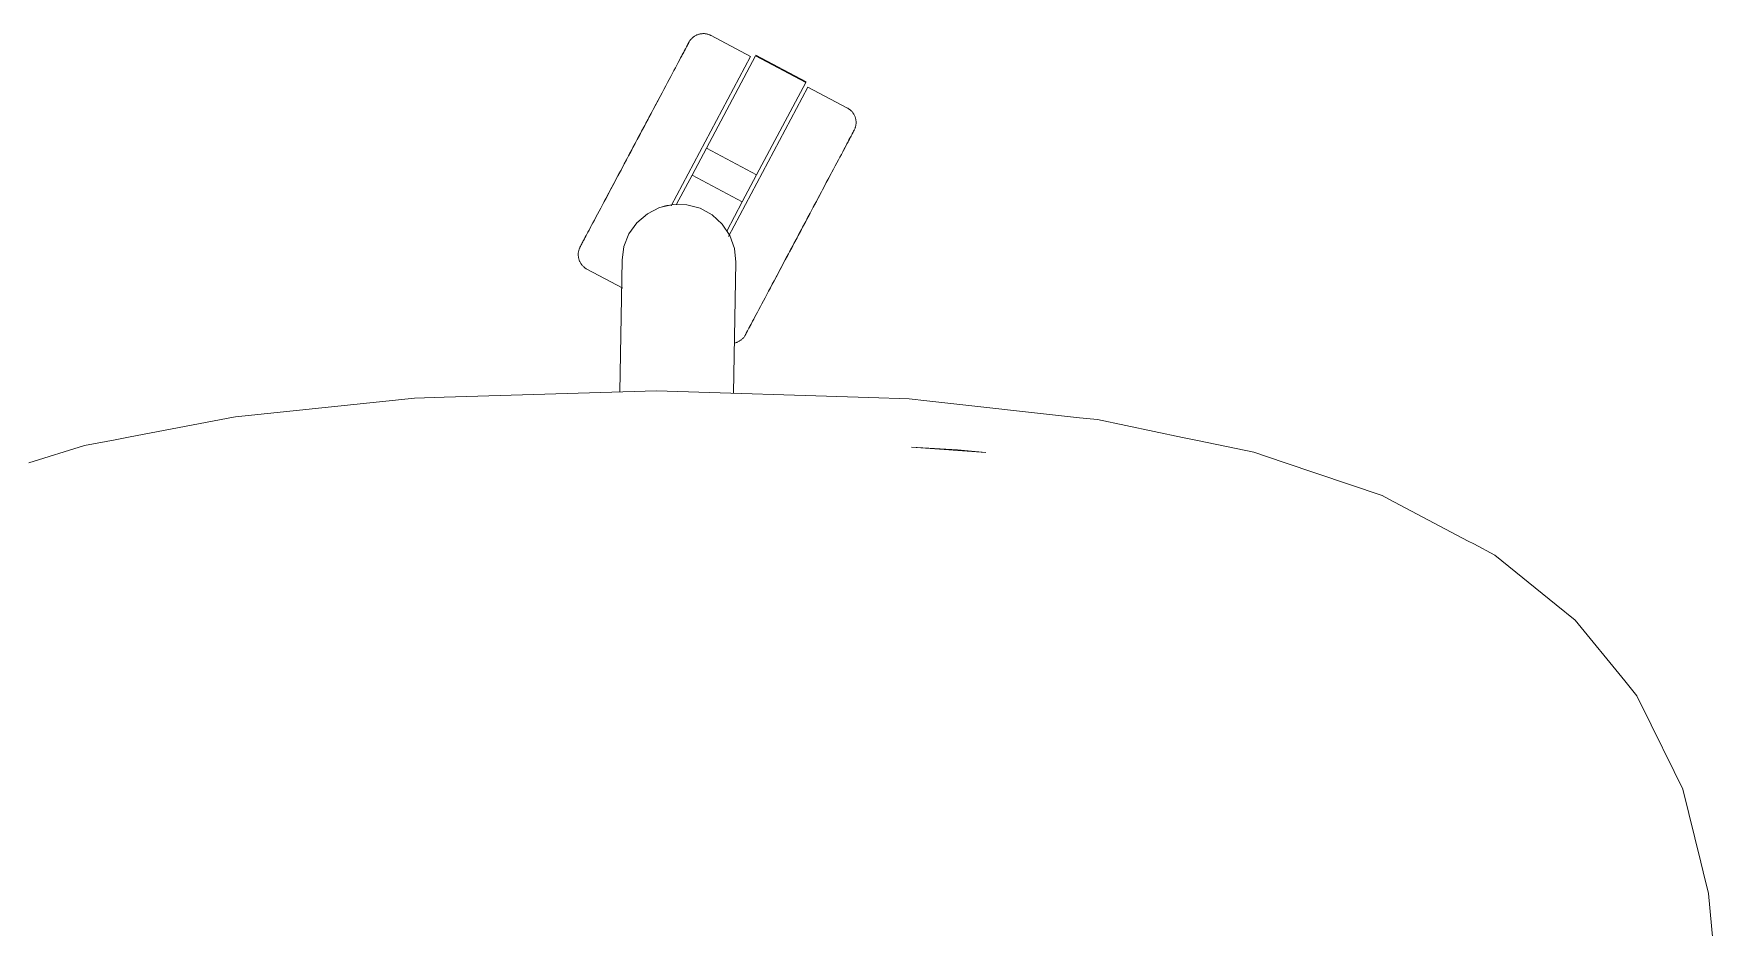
# Model space of a CAD drawing. Header units: millimetres. Extents: x 155927 to 317870, y -36033 to 97293.
# Drawn here: x 170450.2 to 170863.2, y 23550.1 to 23769.7 of the extents above; entities that cross this region are included whole.
import ezdxf

# ---------------------------------------------------------------- set-up
doc = ezdxf.new("R2010")
doc.units = ezdxf.units.MM
doc.header["$MEASUREMENT"] = 0
doc.layers.add('G-IMPT', color=8, linetype='CONTINUOUS', lineweight=9)
doc.layers.add('I-FURN', color=8, linetype='CONTINUOUS', lineweight=9)

msp = doc.modelspace()

# ---------------------------------------------------------------- linework, layer by layer
at = {"layer": 'G-IMPT'}
for p, q in [((170536.77, 23679.42), (170543.84, 23680.15)), ((170551.09, 23680.38), (170543.84, 23680.15)), ((170603.26, 23681.99), (170551.09, 23680.38)), ((170655.44, 23680.29), (170603.26, 23681.99)), ((170655.44, 23680.29), (170665.38, 23679.96)), ((170669.75, 23679.48), (170665.38, 23679.96)), ((170499.78, 23675.6), (170536.77, 23679.42)), ((170669.75, 23679.48), (170707.2, 23675.35)), ((170473.94, 23670.64), (170499.31, 23675.51)), ((170499.78, 23675.6), (170499.31, 23675.51)), ((170711.62, 23674.87), (170707.2, 23675.35)), ((170732.56, 23670.52), (170711.62, 23674.87)), ((170449.06, 23664.29), (170462.67, 23668.48)), ((170462.67, 23668.48), (170470.27, 23669.94)), ((170473.94, 23670.64), (170470.27, 23669.94)), ((170665.92, 23668.08), (170677.25, 23667.45)), ((170665.92, 23668.08), (170684.2, 23666.84)), ((170732.56, 23670.52), (170736.24, 23669.75)), ((170736.24, 23669.75), (170750.06, 23666.88)), ((170684.2, 23666.84), (170677.25, 23667.45)), ((170757.5, 23664.37), (170750.06, 23666.88)), ((170757.5, 23664.37), (170781.59, 23656.22)), ((170783.25, 23655.34), (170781.59, 23656.22)), ((170802.76, 23645.04), (170783.25, 23655.34)), ((170802.76, 23645.04), (170804.13, 23644.32)), ((170809.26, 23641.61), (170804.13, 23644.32)), ((170809.26, 23641.61), (170824.4, 23629.4)), ((170829.06, 23625.64), (170824.4, 23629.4)), ((170841.23, 23610.69), (170829.06, 23625.64)), ((170841.23, 23610.69), (170844.2, 23607.04)), ((170844.2, 23607.04), (170847.73, 23599.88)), ((170853.37, 23588.41), (170847.73, 23599.88)), ((170853.37, 23588.41), (170855.52, 23584.04)), ((170855.52, 23584.04), (170859.93, 23566.1)), ((170859.93, 23566.1), (170860.51, 23563.73)), ((170861.81, 23558.44), (170860.51, 23563.73)), ((170863.25, 23542.56), (170861.81, 23558.44))]:
    msp.add_line(p, q, dxfattribs=at)
at = {"layer": 'I-FURN'}
for p, q in [((170610.64, 23766.45), (170610.78, 23766.73)), ((170610.86, 23766.87), (170610.72, 23766.61)), ((170610.78, 23766.73), (170610.91, 23766.97)), ((170610.97, 23767.09), (170610.86, 23766.87)), ((170610.91, 23766.97), (170611.02, 23767.18)), ((170611.07, 23767.27), (170610.97, 23767.09)), ((170611.02, 23767.18), (170611.1, 23767.34)), ((170611.14, 23767.41), (170611.07, 23767.27)), ((170611.1, 23767.34), (170611.17, 23767.46)), ((170611.2, 23767.51), (170611.14, 23767.41)), ((170611.17, 23767.46), (170611.21, 23767.54)), ((170611.23, 23767.57), (170611.2, 23767.51)), ((170611.21, 23767.54), (170611.24, 23767.58)), ((170611.24, 23767.59), (170611.23, 23767.57)), ((170611.24, 23767.59), (170611.32, 23767.73)), ((170611.24, 23767.58), (170611.24, 23767.59)), ((170611.32, 23767.73), (170611.4, 23767.87)), ((170611.4, 23767.87), (170611.49, 23768)), ((170611.49, 23768), (170611.59, 23768.13)), ((170611.59, 23768.13), (170611.69, 23768.26)), ((170611.69, 23768.26), (170611.79, 23768.38)), ((170611.79, 23768.38), (170611.9, 23768.5)), ((170611.9, 23768.5), (170612.01, 23768.61)), ((170612.01, 23768.61), (170612.13, 23768.72)), ((170612.13, 23768.72), (170612.26, 23768.83)), ((170612.26, 23768.83), (170612.38, 23768.92)), ((170612.38, 23768.92), (170612.51, 23769.02)), ((170612.51, 23769.02), (170612.65, 23769.11)), ((170612.65, 23769.11), (170612.79, 23769.19)), ((170612.79, 23769.19), (170612.93, 23769.27)), ((170612.93, 23769.27), (170613.07, 23769.34)), ((170613.07, 23769.34), (170613.22, 23769.41)), ((170613.22, 23769.41), (170613.37, 23769.47)), ((170613.37, 23769.47), (170613.52, 23769.52)), ((170613.52, 23769.52), (170613.68, 23769.57)), ((170613.68, 23769.57), (170613.83, 23769.61)), ((170613.83, 23769.61), (170613.99, 23769.65)), ((170613.99, 23769.65), (170614.15, 23769.67)), ((170614.15, 23769.67), (170614.31, 23769.7)), ((170614.31, 23769.7), (170614.47, 23769.71)), ((170614.47, 23769.71), (170614.63, 23769.72)), ((170614.63, 23769.72), (170614.79, 23769.73)), ((170614.79, 23769.73), (170614.95, 23769.72)), ((170614.95, 23769.72), (170615.11, 23769.72)), ((170615.11, 23769.72), (170615.27, 23769.7)), ((170615.27, 23769.7), (170615.43, 23769.68)), ((170615.43, 23769.68), (170615.59, 23769.65)), ((170615.59, 23769.65), (170615.75, 23769.61)), ((170615.75, 23769.61), (170615.9, 23769.57)), ((170615.9, 23769.57), (170616.06, 23769.53)), ((170616.06, 23769.53), (170616.21, 23769.47)), ((170616.21, 23769.47), (170616.36, 23769.41)), ((170616.36, 23769.41), (170616.51, 23769.35)), ((170616.51, 23769.35), (170616.65, 23769.28)), ((170616.65, 23769.28), (170616.69, 23769.26)), ((170626.37, 23764.11), (170616.69, 23769.26)), ((170606.85, 23727.39), (170626.37, 23764.11)), ((170608.59, 23762.61), (170608.27, 23762)), ((170608.9, 23763.2), (170608.59, 23762.61)), ((170608.74, 23762.89), (170609.04, 23763.46)), ((170609.2, 23763.75), (170608.9, 23763.2)), ((170609.04, 23763.46), (170609.33, 23763.99)), ((170609.47, 23764.27), (170609.2, 23763.75)), ((170609.33, 23763.99), (170609.59, 23764.49)), ((170609.73, 23764.75), (170609.47, 23764.27)), ((170609.59, 23764.49), (170609.84, 23764.96)), ((170609.97, 23765.2), (170609.73, 23764.75)), ((170609.84, 23764.96), (170610.07, 23765.39)), ((170610.18, 23765.61), (170609.97, 23765.2)), ((170610.07, 23765.39), (170610.28, 23765.78)), ((170610.38, 23765.98), (170610.18, 23765.61)), ((170610.28, 23765.78), (170610.47, 23766.14)), ((170610.56, 23766.31), (170610.38, 23765.98)), ((170610.47, 23766.14), (170610.64, 23766.45)), ((170610.72, 23766.61), (170610.56, 23766.31)), ((170615.53, 23741.58), (170627.61, 23764.29)), ((170627.61, 23764.29), (170639.97, 23757.72)), ((170640.06, 23757.89), (170627.7, 23764.46)), ((170606.39, 23758.47), (170605.97, 23757.68)), ((170606.79, 23759.23), (170606.39, 23758.47)), ((170607.18, 23759.97), (170606.79, 23759.23)), ((170607.56, 23760.67), (170607.18, 23759.97)), ((170607.92, 23761.35), (170607.56, 23760.67)), ((170608.27, 23762), (170607.92, 23761.35)), ((170604.17, 23754.3), (170603.7, 23753.4)), ((170604.64, 23755.18), (170604.17, 23754.3)), ((170605.09, 23756.03), (170604.64, 23755.18)), ((170605.54, 23756.87), (170605.09, 23756.03)), ((170605.97, 23757.68), (170605.54, 23756.87)), ((170620.96, 23719.84), (170640.5, 23756.59)), ((170639.97, 23757.72), (170627.89, 23735.01)), ((170650.19, 23751.44), (170640.5, 23756.59)), ((170602.21, 23750.62), (170601.7, 23749.66)), ((170601.94, 23750.1), (170602.45, 23751.05)), ((170602.72, 23751.56), (170602.21, 23750.62)), ((170602.45, 23751.05), (170602.94, 23751.99)), ((170603.21, 23752.49), (170602.72, 23751.56)), ((170602.94, 23751.99), (170603.43, 23752.91)), ((170603.7, 23753.4), (170603.21, 23752.49)), ((170603.43, 23752.91), (170603.92, 23753.82)), ((170650.19, 23751.44), (170650.33, 23751.37)), ((170650.33, 23751.37), (170650.47, 23751.28)), ((170650.47, 23751.28), (170650.6, 23751.19)), ((170650.6, 23751.19), (170650.73, 23751.1)), ((170650.73, 23751.1), (170650.86, 23751)), ((170650.86, 23751), (170650.98, 23750.89)), ((170650.98, 23750.89), (170651.1, 23750.78)), ((170651.1, 23750.78), (170651.21, 23750.67)), ((170651.21, 23750.67), (170651.32, 23750.55)), ((170651.32, 23750.55), (170651.42, 23750.43)), ((170651.42, 23750.43), (170651.52, 23750.3)), ((170651.52, 23750.3), (170651.62, 23750.17)), ((170651.62, 23750.17), (170651.71, 23750.03)), ((170599.33, 23745.19), (170599.86, 23746.19)), ((170600.14, 23746.72), (170599.62, 23745.73)), ((170599.86, 23746.19), (170600.39, 23747.18)), ((170600.67, 23747.71), (170600.14, 23746.72)), ((170600.39, 23747.18), (170600.91, 23748.16)), ((170601.19, 23748.69), (170600.67, 23747.71)), ((170600.91, 23748.16), (170601.43, 23749.14)), ((170601.7, 23749.66), (170601.19, 23748.69)), ((170601.43, 23749.14), (170601.94, 23750.1)), ((170651.71, 23750.03), (170651.79, 23749.9)), ((170651.79, 23749.9), (170651.87, 23749.75)), ((170651.87, 23746.03), (170651.85, 23745.99)), ((170651.87, 23749.75), (170651.94, 23749.61)), ((170651.95, 23746.18), (170651.87, 23746.03)), ((170651.94, 23749.61), (170652, 23749.46)), ((170652.01, 23746.32), (170651.95, 23746.18)), ((170652, 23749.46), (170652.06, 23749.31)), ((170652.07, 23746.47), (170652.01, 23746.32)), ((170652.06, 23749.31), (170652.12, 23749.16)), ((170652.12, 23746.63), (170652.07, 23746.47)), ((170652.12, 23749.16), (170652.17, 23749.01)), ((170652.17, 23746.78), (170652.12, 23746.63)), ((170652.17, 23749.01), (170652.21, 23748.85)), ((170652.21, 23746.94), (170652.17, 23746.78)), ((170652.21, 23748.85), (170652.24, 23748.69)), ((170652.25, 23747.09), (170652.21, 23746.94)), ((170652.24, 23748.69), (170652.27, 23748.54)), ((170652.28, 23747.25), (170652.25, 23747.09)), ((170652.27, 23748.54), (170652.3, 23748.38)), ((170652.3, 23747.41), (170652.28, 23747.25)), ((170652.3, 23748.38), (170652.31, 23748.22)), ((170652.31, 23747.57), (170652.3, 23747.41)), ((170652.31, 23748.22), (170652.32, 23748.06)), ((170652.32, 23747.73), (170652.31, 23747.57)), ((170652.32, 23748.06), (170652.33, 23747.89)), ((170652.33, 23747.89), (170652.32, 23747.73)), ((170597.19, 23741.18), (170597.73, 23742.18)), ((170598.02, 23742.72), (170597.48, 23741.72)), ((170597.73, 23742.18), (170598.26, 23743.19)), ((170598.55, 23743.73), (170598.02, 23742.72)), ((170598.26, 23743.19), (170598.8, 23744.19)), ((170599.08, 23744.73), (170598.55, 23743.73)), ((170598.8, 23744.19), (170599.33, 23745.19)), ((170599.62, 23745.73), (170599.08, 23744.73)), ((170649.81, 23742.15), (170649.52, 23741.6)), ((170649.66, 23741.86), (170649.94, 23742.4)), ((170650.09, 23742.67), (170649.81, 23742.15)), ((170649.94, 23742.4), (170650.21, 23742.9)), ((170650.34, 23743.15), (170650.09, 23742.67)), ((170650.21, 23742.9), (170650.46, 23743.36)), ((170650.58, 23743.6), (170650.34, 23743.15)), ((170650.46, 23743.36), (170650.68, 23743.79)), ((170650.8, 23744.01), (170650.58, 23743.6)), ((170650.68, 23743.79), (170650.89, 23744.19)), ((170651, 23744.38), (170650.8, 23744.01)), ((170650.89, 23744.19), (170651.08, 23744.54)), ((170651.18, 23744.72), (170651, 23744.38)), ((170651.08, 23744.54), (170651.25, 23744.86)), ((170651.33, 23745.01), (170651.18, 23744.72)), ((170651.25, 23744.86), (170651.4, 23745.14)), ((170651.47, 23745.27), (170651.33, 23745.01)), ((170651.4, 23745.14), (170651.53, 23745.38)), ((170651.59, 23745.49), (170651.47, 23745.27)), ((170651.53, 23745.38), (170651.63, 23745.58)), ((170651.68, 23745.67), (170651.59, 23745.49)), ((170651.63, 23745.58), (170651.72, 23745.74)), ((170651.76, 23745.81), (170651.68, 23745.67)), ((170651.72, 23745.74), (170651.79, 23745.86)), ((170651.81, 23745.91), (170651.76, 23745.81)), ((170651.79, 23745.86), (170651.83, 23745.95)), ((170651.84, 23745.97), (170651.81, 23745.91)), ((170651.83, 23745.95), (170651.85, 23745.99)), ((170651.85, 23745.99), (170651.84, 23745.97)), ((170651.85, 23745.99), (170651.85, 23745.99)), ((170595.08, 23737.19), (170595.6, 23738.18)), ((170595.89, 23738.72), (170595.36, 23737.72)), ((170595.6, 23738.18), (170596.13, 23739.17)), ((170596.42, 23739.71), (170595.89, 23738.72)), ((170596.13, 23739.17), (170596.66, 23740.17)), ((170596.95, 23740.71), (170596.42, 23739.71)), ((170596.66, 23740.17), (170597.19, 23741.18)), ((170597.48, 23741.72), (170596.95, 23740.71)), ((170612, 23734.94), (170615.53, 23741.58)), ((170615.53, 23741.58), (170627.89, 23735.01)), ((170647.19, 23737.23), (170647.59, 23737.98)), ((170647.59, 23737.98), (170647.98, 23738.7)), ((170647.98, 23738.7), (170648.34, 23739.39)), ((170648.34, 23739.39), (170648.7, 23740.06)), ((170648.7, 23740.06), (170649.03, 23740.69)), ((170649.03, 23740.69), (170649.35, 23741.29)), ((170649.52, 23741.6), (170649.21, 23741.02)), ((170649.35, 23741.29), (170649.66, 23741.86)), ((170593.3, 23733.85), (170592.8, 23732.91)), ((170593.03, 23733.34), (170593.53, 23734.29)), ((170593.81, 23734.8), (170593.3, 23733.85)), ((170593.53, 23734.29), (170594.04, 23735.24)), ((170594.32, 23735.77), (170593.81, 23734.8)), ((170594.04, 23735.24), (170594.56, 23736.21)), ((170594.84, 23736.74), (170594.32, 23735.77)), ((170594.56, 23736.21), (170595.08, 23737.19)), ((170595.36, 23737.72), (170594.84, 23736.74)), ((170608.2, 23727.8), (170612, 23734.94)), ((170612, 23734.94), (170624.36, 23728.37)), ((170627.89, 23735.01), (170624.36, 23728.37)), ((170645, 23733.11), (170645.47, 23733.98)), ((170645.71, 23734.44), (170645.25, 23733.58)), ((170645.47, 23733.98), (170645.92, 23734.83)), ((170646.15, 23735.27), (170645.71, 23734.44)), ((170645.92, 23734.83), (170646.35, 23735.65)), ((170646.35, 23735.65), (170646.78, 23736.45)), ((170646.78, 23736.45), (170647.19, 23737.23)), ((170590.65, 23728.87), (170591.11, 23729.73)), ((170591.36, 23730.2), (170590.9, 23729.33)), ((170591.11, 23729.73), (170591.57, 23730.6)), ((170591.83, 23731.09), (170591.36, 23730.2)), ((170591.57, 23730.6), (170592.05, 23731.5)), ((170592.31, 23731.99), (170591.83, 23731.09)), ((170592.05, 23731.5), (170592.54, 23732.41)), ((170592.8, 23732.91), (170592.31, 23731.99)), ((170592.54, 23732.41), (170593.03, 23733.34)), ((170643.33, 23729.97), (170642.83, 23729.02)), ((170643.06, 23729.46), (170643.56, 23730.39)), ((170643.83, 23730.89), (170643.33, 23729.97)), ((170643.56, 23730.39), (170644.05, 23731.32)), ((170644.31, 23731.81), (170643.83, 23730.89)), ((170644.05, 23731.32), (170644.53, 23732.22)), ((170644.79, 23732.7), (170644.31, 23731.81)), ((170644.53, 23732.22), (170645, 23733.11)), ((170645.25, 23733.58), (170644.79, 23732.7)), ((170589.17, 23726.08), (170588.77, 23725.33)), ((170589.58, 23726.86), (170589.17, 23726.08)), ((170590.01, 23727.66), (170589.58, 23726.86)), ((170590.45, 23728.48), (170590.01, 23727.66)), ((170590.21, 23728.04), (170590.65, 23728.87)), ((170590.9, 23729.33), (170590.45, 23728.48)), ((170598.48, 23723.27), (170601.04, 23725.46)), ((170601.04, 23725.46), (170604.05, 23726.98)), ((170604.05, 23726.98), (170607.34, 23727.73)), ((170607.34, 23727.73), (170610.72, 23727.67)), ((170610.72, 23727.67), (170613.98, 23726.8)), ((170613.98, 23726.8), (170616.94, 23725.18)), ((170624.36, 23728.37), (170620.56, 23721.22)), ((170640.48, 23724.59), (170641, 23725.58)), ((170641.28, 23726.12), (170640.76, 23725.13)), ((170641, 23725.58), (170641.53, 23726.57)), ((170641.81, 23727.09), (170641.28, 23726.12)), ((170641.53, 23726.57), (170642.04, 23727.54)), ((170642.32, 23728.06), (170641.81, 23727.09)), ((170642.04, 23727.54), (170642.56, 23728.51)), ((170642.83, 23729.02), (170642.32, 23728.06)), ((170642.56, 23728.51), (170643.06, 23729.46)), ((170586.7, 23721.45), (170586.42, 23720.91)), ((170586.55, 23721.15), (170586.84, 23721.71)), ((170587.01, 23722.02), (170586.7, 23721.45)), ((170586.84, 23721.71), (170587.15, 23722.29)), ((170587.33, 23722.62), (170587.01, 23722.02)), ((170587.66, 23723.25), (170587.33, 23722.62)), ((170588.02, 23723.92), (170587.66, 23723.25)), ((170588.39, 23724.61), (170588.02, 23723.92)), ((170588.77, 23725.33), (170588.39, 23724.61)), ((170596.51, 23720.53), (170598.48, 23723.27)), ((170616.94, 23725.18), (170619.42, 23722.9)), ((170619.42, 23722.9), (170621.29, 23720.09)), ((170638.34, 23720.59), (170638.88, 23721.59)), ((170639.17, 23722.13), (170638.63, 23721.13)), ((170638.88, 23721.59), (170639.41, 23722.59)), ((170639.7, 23723.14), (170639.17, 23722.13)), ((170639.41, 23722.59), (170639.94, 23723.6)), ((170640.23, 23724.13), (170639.7, 23723.14)), ((170639.94, 23723.6), (170640.48, 23724.59)), ((170640.76, 23725.13), (170640.23, 23724.13)), ((170584.35, 23716.98), (170584.42, 23717.13)), ((170584.42, 23717.13), (170584.49, 23717.28)), ((170584.49, 23717.28), (170584.51, 23717.31)), ((170584.53, 23717.36), (170584.51, 23717.32)), ((170584.51, 23717.31), (170584.52, 23717.34)), ((170584.51, 23717.32), (170584.51, 23717.31)), ((170584.52, 23717.34), (170584.55, 23717.4)), ((170584.58, 23717.44), (170584.53, 23717.36)), ((170584.55, 23717.4), (170584.6, 23717.5)), ((170584.64, 23717.57), (170584.58, 23717.44)), ((170584.6, 23717.5), (170584.68, 23717.64)), ((170584.73, 23717.73), (170584.64, 23717.57)), ((170584.68, 23717.64), (170584.77, 23717.82)), ((170584.83, 23717.93), (170584.73, 23717.73)), ((170584.77, 23717.82), (170584.89, 23718.04)), ((170584.96, 23718.17), (170584.83, 23717.93)), ((170584.89, 23718.04), (170585.03, 23718.29)), ((170585.11, 23718.45), (170584.96, 23718.17)), ((170585.03, 23718.29), (170585.19, 23718.59)), ((170585.28, 23718.77), (170585.11, 23718.45)), ((170585.19, 23718.59), (170585.36, 23718.93)), ((170585.47, 23719.12), (170585.28, 23718.77)), ((170585.36, 23718.93), (170585.56, 23719.3)), ((170585.68, 23719.52), (170585.47, 23719.12)), ((170585.56, 23719.3), (170585.78, 23719.71)), ((170585.91, 23719.95), (170585.68, 23719.52)), ((170585.78, 23719.71), (170586.02, 23720.16)), ((170586.15, 23720.41), (170585.91, 23719.95)), ((170586.02, 23720.16), (170586.27, 23720.64)), ((170586.42, 23720.91), (170586.15, 23720.41)), ((170586.27, 23720.64), (170586.55, 23721.15)), ((170594.8, 23714.05), (170595.26, 23717.39)), ((170595.26, 23717.39), (170596.51, 23720.53)), ((170621.29, 23720.09), (170622.43, 23716.92)), ((170636.5, 23717.12), (170635.97, 23716.13)), ((170636.22, 23716.58), (170636.75, 23717.58)), ((170637.03, 23718.12), (170636.5, 23717.12)), ((170636.75, 23717.58), (170637.28, 23718.58)), ((170637.56, 23719.12), (170637.03, 23718.12)), ((170637.28, 23718.58), (170637.81, 23719.58)), ((170638.1, 23720.12), (170637.56, 23719.12)), ((170637.81, 23719.58), (170638.34, 23720.59)), ((170638.63, 23721.13), (170638.1, 23720.12)), ((170584.04, 23715.58), (170584.05, 23715.74)), ((170584.04, 23715.41), (170584.04, 23715.58)), ((170584.04, 23715.25), (170584.04, 23715.41)), ((170584.05, 23715.09), (170584.04, 23715.25)), ((170584.05, 23715.74), (170584.06, 23715.9)), ((170584.07, 23714.93), (170584.05, 23715.09)), ((170584.06, 23715.9), (170584.09, 23716.06)), ((170584.09, 23714.77), (170584.07, 23714.93)), ((170584.09, 23716.06), (170584.11, 23716.22)), ((170584.12, 23714.61), (170584.09, 23714.77)), ((170584.11, 23716.22), (170584.15, 23716.37)), ((170584.15, 23714.46), (170584.12, 23714.61)), ((170584.15, 23716.37), (170584.19, 23716.53)), ((170584.19, 23714.3), (170584.15, 23714.46)), ((170584.19, 23716.53), (170584.24, 23716.68)), ((170584.24, 23714.15), (170584.19, 23714.3)), ((170584.24, 23716.68), (170584.29, 23716.83)), ((170584.3, 23714), (170584.24, 23714.15)), ((170584.29, 23716.83), (170584.35, 23716.98)), ((170584.36, 23713.85), (170584.3, 23714)), ((170584.42, 23713.7), (170584.36, 23713.85)), ((170584.49, 23713.55), (170584.42, 23713.7)), ((170584.57, 23713.41), (170584.49, 23713.55)), ((170584.66, 23713.27), (170584.57, 23713.41)), ((170584.74, 23713.14), (170584.66, 23713.27)), ((170584.84, 23713.01), (170584.74, 23713.14)), ((170584.94, 23712.88), (170584.84, 23713.01)), ((170594.23, 23681.71), (170594.8, 23714.05)), ((170622.78, 23713.56), (170622.22, 23681.37)), ((170622.43, 23716.92), (170622.78, 23713.56)), ((170634.42, 23713.21), (170633.92, 23712.26)), ((170634.15, 23712.69), (170634.66, 23713.65)), ((170634.93, 23714.17), (170634.42, 23713.21)), ((170634.66, 23713.65), (170635.17, 23714.62)), ((170635.45, 23715.15), (170634.93, 23714.17)), ((170635.17, 23714.62), (170635.69, 23715.6)), ((170635.97, 23716.13), (170635.45, 23715.15)), ((170635.69, 23715.6), (170636.22, 23716.58)), ((170585.04, 23712.76), (170584.94, 23712.88)), ((170585.15, 23712.64), (170585.04, 23712.76)), ((170585.26, 23712.53), (170585.15, 23712.64)), ((170585.38, 23712.42), (170585.26, 23712.53)), ((170585.5, 23712.31), (170585.38, 23712.42)), ((170585.63, 23712.21), (170585.5, 23712.31)), ((170585.76, 23712.12), (170585.63, 23712.21)), ((170585.9, 23712.03), (170585.76, 23712.12)), ((170586.03, 23711.94), (170585.9, 23712.03)), ((170586.17, 23711.86), (170586.03, 23711.94)), ((170586.17, 23711.86), (170595.01, 23707.16)), ((170631.72, 23708.13), (170632.19, 23709.01)), ((170632.19, 23709.01), (170632.67, 23709.9)), ((170632.93, 23710.4), (170632.44, 23709.49)), ((170632.67, 23709.9), (170633.15, 23710.82)), ((170633.42, 23711.32), (170632.93, 23710.4)), ((170633.15, 23710.82), (170633.65, 23711.75)), ((170633.92, 23712.26), (170633.42, 23711.32)), ((170633.65, 23711.75), (170634.15, 23712.69)), ((170629.57, 23704.08), (170629.97, 23704.84)), ((170629.97, 23704.84), (170630.39, 23705.63)), ((170630.39, 23705.63), (170630.82, 23706.44)), ((170630.82, 23706.44), (170631.27, 23707.27)), ((170631.27, 23707.27), (170631.72, 23708.13)), ((170627.46, 23700.11), (170627.77, 23700.69)), ((170627.77, 23700.69), (170628.1, 23701.31)), ((170628.1, 23701.31), (170628.44, 23701.96)), ((170628.44, 23701.96), (170628.8, 23702.64)), ((170628.8, 23702.64), (170629.18, 23703.34)), ((170629.18, 23703.34), (170629.57, 23704.08)), ((170625.58, 23696.57), (170625.45, 23696.33)), ((170625.51, 23696.44), (170625.64, 23696.7)), ((170625.73, 23696.85), (170625.58, 23696.57)), ((170625.64, 23696.7), (170625.8, 23697)), ((170625.89, 23697.17), (170625.73, 23696.85)), ((170625.8, 23697), (170625.98, 23697.33)), ((170626.08, 23697.53), (170625.89, 23697.17)), ((170625.98, 23697.33), (170626.18, 23697.7)), ((170626.29, 23697.92), (170626.08, 23697.53)), ((170626.18, 23697.7), (170626.4, 23698.11)), ((170626.52, 23698.35), (170626.29, 23697.92)), ((170626.4, 23698.11), (170626.63, 23698.56)), ((170626.77, 23698.82), (170626.52, 23698.35)), ((170626.63, 23698.56), (170626.89, 23699.04)), ((170627.04, 23699.32), (170626.77, 23698.82)), ((170626.89, 23699.04), (170627.16, 23699.56)), ((170627.32, 23699.85), (170627.04, 23699.32)), ((170627.16, 23699.56), (170627.46, 23700.11)), ((170627.62, 23700.42), (170627.32, 23699.85)), ((170622.53, 23693.7), (170622.37, 23693.66)), ((170622.69, 23693.74), (170622.53, 23693.7)), ((170622.84, 23693.79), (170622.69, 23693.74)), ((170622.99, 23693.84), (170622.84, 23693.79)), ((170623.14, 23693.9), (170622.99, 23693.84)), ((170623.29, 23693.97), (170623.14, 23693.9)), ((170623.43, 23694.04), (170623.29, 23693.97)), ((170623.57, 23694.12), (170623.43, 23694.04)), ((170623.71, 23694.2), (170623.57, 23694.12)), ((170623.85, 23694.29), (170623.71, 23694.2)), ((170623.98, 23694.38), (170623.85, 23694.29)), ((170624.1, 23694.48), (170623.98, 23694.38)), ((170624.23, 23694.59), (170624.1, 23694.48)), ((170624.35, 23694.7), (170624.23, 23694.59)), ((170624.46, 23694.81), (170624.35, 23694.7)), ((170624.57, 23694.93), (170624.46, 23694.81)), ((170624.68, 23695.05), (170624.57, 23694.93)), ((170624.78, 23695.18), (170624.68, 23695.05)), ((170624.87, 23695.31), (170624.78, 23695.18)), ((170624.96, 23695.44), (170624.87, 23695.31)), ((170625.04, 23695.58), (170624.96, 23695.44)), ((170625.12, 23695.72), (170625.04, 23695.58)), ((170625.12, 23695.72), (170625.13, 23695.74)), ((170625.13, 23695.73), (170625.12, 23695.72)), ((170625.13, 23695.74), (170625.17, 23695.8)), ((170625.15, 23695.77), (170625.13, 23695.73)), ((170625.19, 23695.85), (170625.15, 23695.77)), ((170625.17, 23695.8), (170625.22, 23695.9)), ((170625.26, 23695.97), (170625.19, 23695.85)), ((170625.22, 23695.9), (170625.29, 23696.04)), ((170625.34, 23696.13), (170625.26, 23695.97)), ((170625.29, 23696.04), (170625.39, 23696.22)), ((170625.45, 23696.33), (170625.34, 23696.13)), ((170625.39, 23696.22), (170625.51, 23696.44))]:
    msp.add_line(p, q, dxfattribs=at)
msp.add_arc((170608.79, 23714), 13.81, 102.3473, 107.336, dxfattribs=at)
msp.add_open_spline([(170605.15, 23727.32), (170605.57, 23727.43), (170606, 23727.51), (170606.44, 23727.56)], degree=3, dxfattribs=at)

doc.saveas('drawing.dxf')
